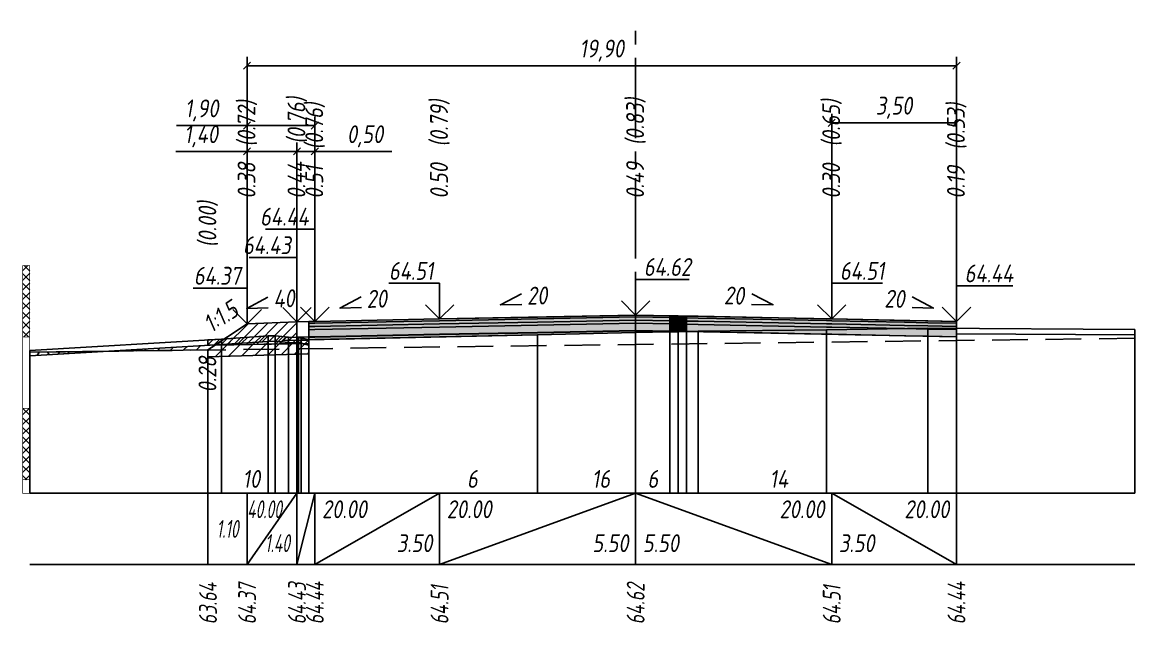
# Model space of a CAD drawing. Extents: x -717 to 1451, y -133302 to 233.
# Drawn here: x 78.9 to 235, y -128611.2 to -128527 of the extents above; entities that cross this region are included whole.
import ezdxf
from ezdxf.enums import TextEntityAlignment as Align

# ---------------------------------------------------------------- set-up
doc = ezdxf.new("R2010")
doc.units = 0
doc.linetypes.add('осевая2', pattern=[1.125, 0.75, -0.125, 0.125, -0.125])
doc.linetypes.add('штриховая', pattern=[0.75, 0.5, -0.25])
for name, color, linetype in [('Интерполированный поперечник', 2, 'Continuous'), ('Код_514', 1, 'Continuous'), ('Контур_0', 7, 'Continuous'), ('Контур_2521', 7, 'Continuous'), ('Контур_2564', 7, 'Continuous'), ('Контур_2660', 7, 'Continuous'), ('Контур_2665', 7, 'Continuous'), ('Контур_400', 7, 'Continuous'), ('Контур_508', 7, 'Continuous'), ('Контур_512', 7, 'Continuous'), ('Контур_513', 7, 'Continuous'), ('Контур_818', 7, 'Continuous'), ('Красный поперечник', 1, 'Continuous'), ('Линейка абсолютных высот', 7, 'Continuous'), ('Объём_2501', 7, 'Continuous'), ('Объём_2564', 7, 'Continuous'), ('Объём_2650', 7, 'Continuous'), ('Объём_2660', 7, 'Continuous'), ('Объём_2661', 7, 'Continuous'), ('Объём_2665', 7, 'Continuous'), ('Объём_2666', 7, 'Continuous'), ('Объём_2667', 7, 'Continuous'), ('Объём_2668', 7, 'Continuous'), ('Объём_2669', 7, 'Continuous'), ('Объём_2675', 7, 'Continuous'), ('Объём_2753', 7, 'Continuous'), ('Ось', 1, 'осевая2'), ('Откосы', 7, 'Continuous'), ('Отметки покрытия', 7, 'Continuous'), ('Рабочие отметки', 7, 'Continuous'), ('Рабочие отметки доп.', 7, 'Continuous'), ('Слои выравнивания', 7, 'Continuous'), ('Таблица', 7, 'Continuous'), ('Уклоны проезжей части', 7, 'Continuous'), ('Черный поперечник', 3, 'Continuous')]:
    doc.layers.add(name, color=color, linetype=linetype)
for name, color, linetype, true_color in [('Контур_2540', 2, 'Continuous', 0xffff00), ('Контур_2560', 2, 'Continuous', 0xffff00), ('Контур_2561', 7, 'Continuous', 0xff8040), ('Контур_2562', 3, 'Continuous', 0x00ff00), ('Контур_2563', 7, 'Continuous', 0xff8000), ('Контур_2570', 7, 'Continuous', 0x80ff00), ('Контур_2725', 7, 'Continuous', 0x323232), ('Контур_2736', 4, 'Continuous', 0x00ffff), ('Контур_2737', 4, 'Continuous', 0x00ffff), ('Контур_2738', 4, 'Continuous', 0x00ffff), ('Контур_2739', 4, 'Continuous', 0x00ffff), ('Контур_2741', 4, 'Continuous', 0x00ffff), ('Контур_2742', 4, 'Continuous', 0x00ffff), ('Контур_2743', 4, 'Continuous', 0x00ffff), ('Контур_2744', 7, 'Continuous', 0xa4ffff), ('Контур_2745', 7, 'Continuous', 0xa4ffff), ('Контур_2747', 4, 'Continuous', 0x00ffff), ('Контур_2748', 4, 'Continuous', 0x00ffff), ('Контур_2749', 4, 'Continuous', 0x00ffff), ('Контур_2750', 4, 'Continuous', 0x00ffff), ('Контур_2751', 4, 'Continuous', 0x00ffff), ('Контур_2752', 4, 'Continuous', 0x00ffff), ('Контур_2760', 7, 'Continuous', 0x323232), ('Контур_2761', 7, 'Continuous', 0x323232), ('Контур_2762', 7, 'Continuous', 0x323232), ('Контур_2763', 7, 'Continuous', 0x323232), ('Контур_2764', 7, 'Continuous', 0x323232), ('Контур_2765', 7, 'Continuous', 0x323232), ('Контур_402', 7, 'Continuous', 0xff6464), ('Контур_703', 4, 'Continuous', 0x00ffff), ('Контур_705', 4, 'Continuous', 0x00ffff), ('Контур_707', 4, 'Continuous', 0x00ffff), ('Контур_720', 131, 'Continuous', 0xaaffff), ('Объём_2500', 7, 'Continuous', 0xc0c0c0), ('Объём_2520', 7, 'Continuous', 0x80ffff), ('Объём_2540', 2, 'Continuous', 0xffff00), ('Объём_2560', 2, 'Continuous', 0xffff00), ('Объём_2561', 7, 'Continuous', 0xff8040), ('Объём_2562', 3, 'Continuous', 0x00ff00), ('Объём_2563', 7, 'Continuous', 0xff8000), ('Объём_2570', 7, 'Continuous', 0x80ff00), ('Объём_2600', 7, 'Continuous', 0x808000), ('Объём_2746', 2, 'Continuous', 0xffff00)]:
    doc.layers.add(name, color=color, linetype=linetype, true_color=true_color)
doc.styles.get("Standard").update_dxf_attribs({"font": 'txt', "height": 2.5})
doc.styles.add('М', font='romand.shx', dxfattribs={"width": 0.8, "oblique": 10, "height": 2.5})
doc.dimstyles.new('ISO-25', dxfattribs={"dimtxt": 2.5, "dimasz": 2.5, "dimexe": 1.25, "dimexo": 0.625, "dimtad": 1, "dimtxsty": 'Standard', "dimcen": 2.5, "dimadec": 0, "dimazin": 0, "dimtfac": 1, "dimtmove": 0, "dimatfit": 3, "dimfxl": 1, "dimarcsym": 0})
pattern_1 = [(45.00000125, (0, 0), (-0.6735192404, 0.673519211), []), (135.0000003, (0, 0), (-0.673519222, -0.67351923), [])]

# ---------------------------------------------------------------- blocks, each defined once
blk = doc.blocks.new('_Oblique')
at = {"color": 0, "linetype": 'ByBlock', "lineweight": -2}
blk.add_line((-0.5, -0.5), (0.5, 0.5), dxfattribs=at)
blk = doc.blocks.new('*D2716')
at = {"color": 0, "lineweight": -2, "transparency": 16777216}
for p, q in [((110.48, -128568.7), (110.48, -128543.84)), ((117.48, -128568.42), (117.48, -128543.84)), ((110.48, -128545.09), (100.49, -128545.09)), ((117.48, -128545.09), (110.48, -128545.09))]:
    blk.add_line(p, q, dxfattribs=at)
at = {"layer": 'Defpoints', "color": 0, "transparency": 16777216}
for p in [(117.48, -128545.09), (110.48, -128569.32), (117.48, -128569.04)]:
    blk.add_point(p, dxfattribs=at)
at = {"color": 0, "lineweight": -2, "transparency": 16777216, "rotation": 180}
blk.add_blockref('_Oblique', (110.48, -128545.09), dxfattribs=at)
at = {"color": 0, "lineweight": -2, "transparency": 16777216}
blk.add_blockref('_Oblique', (117.48, -128545.09), dxfattribs=at)
at = {"color": 0, "transparency": 16777216, "insert": (104.03, -128542.98), "char_height": 2.5, "width": 8.75, "attachment_point": 5, "style": 'М'}
blk.add_mtext('1,40', dxfattribs=at)
blk = doc.blocks.new('*D2717')
at = {"color": 0, "lineweight": -2, "transparency": 16777216}
for p, q in [((117.48, -128568.42), (117.48, -128543.84)), ((119.98, -128568.37), (119.98, -128543.84)), ((117.48, -128545.09), (119.98, -128545.09)), ((119.98, -128545.09), (130.8, -128545.09))]:
    blk.add_line(p, q, dxfattribs=at)
at = {"layer": 'Defpoints', "color": 0, "transparency": 16777216}
for p in [(119.98, -128545.09), (117.48, -128569.04), (119.98, -128568.99)]:
    blk.add_point(p, dxfattribs=at)
at = {"color": 0, "lineweight": -2, "transparency": 16777216, "rotation": 180}
blk.add_blockref('_Oblique', (117.48, -128545.09), dxfattribs=at)
at = {"color": 0, "lineweight": -2, "transparency": 16777216}
blk.add_blockref('_Oblique', (119.98, -128545.09), dxfattribs=at)
at = {"color": 0, "transparency": 16777216, "insert": (127.04, -128542.98), "char_height": 2.5, "width": 9.1667, "attachment_point": 5, "style": 'М'}
blk.add_mtext('0,50', dxfattribs=at)
blk = doc.blocks.new('*D2718')
at = {"color": 0, "lineweight": -2, "transparency": 16777216}
for p, q in [((192.48, -128568.02), (192.48, -128539.84)), ((209.98, -128568.37), (209.98, -128539.84)), ((209.98, -128541.09), (192.48, -128541.09))]:
    blk.add_line(p, q, dxfattribs=at)
at = {"layer": 'Defpoints', "color": 0, "transparency": 16777216}
for p in [(192.48, -128541.09), (192.48, -128568.64), (209.98, -128568.99)]:
    blk.add_point(p, dxfattribs=at)
at = {"color": 0, "lineweight": -2, "transparency": 16777216, "rotation": 180}
blk.add_blockref('_Oblique', (192.48, -128541.09), dxfattribs=at)
at = {"color": 0, "lineweight": -2, "transparency": 16777216}
blk.add_blockref('_Oblique', (209.98, -128541.09), dxfattribs=at)
at = {"color": 0, "transparency": 16777216, "insert": (201.23, -128538.98), "char_height": 2.5, "width": 9.5833, "attachment_point": 5, "style": 'М'}
blk.add_mtext('3,50', dxfattribs=at)
blk = doc.blocks.new('*D2719')
at = {"color": 0, "lineweight": -2, "transparency": 16777216}
for p, q in [((110.48, -128541.47), (100.58, -128541.47)), ((110.48, -128568.7), (110.48, -128540.22)), ((119.98, -128541.47), (110.48, -128541.47)), ((119.98, -128568.37), (119.98, -128540.22))]:
    blk.add_line(p, q, dxfattribs=at)
at = {"layer": 'Defpoints', "color": 0, "transparency": 16777216}
for p in [(119.98, -128541.47), (110.48, -128569.32), (119.98, -128568.99)]:
    blk.add_point(p, dxfattribs=at)
at = {"color": 0, "lineweight": -2, "transparency": 16777216, "rotation": 180}
blk.add_blockref('_Oblique', (110.48, -128541.47), dxfattribs=at)
at = {"color": 0, "lineweight": -2, "transparency": 16777216}
blk.add_blockref('_Oblique', (119.98, -128541.47), dxfattribs=at)
at = {"color": 0, "transparency": 16777216, "insert": (104.12, -128539.36), "char_height": 2.5, "width": 8.75, "attachment_point": 5, "style": 'М'}
blk.add_mtext('1,90', dxfattribs=at)
blk = doc.blocks.new('*D2720')
at = {"color": 0, "lineweight": -2, "transparency": 16777216}
for p, q in [((110.48, -128568.7), (110.48, -128531.84)), ((209.98, -128568.37), (209.98, -128531.84)), ((110.48, -128533.09), (209.98, -128533.09))]:
    blk.add_line(p, q, dxfattribs=at)
at = {"layer": 'Defpoints', "color": 0, "transparency": 16777216}
for p in [(209.98, -128533.09), (110.48, -128569.32), (209.98, -128568.99)]:
    blk.add_point(p, dxfattribs=at)
at = {"color": 0, "lineweight": -2, "transparency": 16777216, "rotation": 180}
blk.add_blockref('_Oblique', (110.48, -128533.09), dxfattribs=at)
at = {"color": 0, "lineweight": -2, "transparency": 16777216}
blk.add_blockref('_Oblique', (209.98, -128533.09), dxfattribs=at)
at = {"color": 0, "transparency": 16777216, "insert": (160.23, -128530.98), "char_height": 2.5, "width": 11.25, "attachment_point": 5, "style": 'М'}
blk.add_mtext('19,90', dxfattribs=at)

msp = doc.modelspace()

# ---------------------------------------------------------------- hatches: boundary and pattern name
at = {"layer": 'Линейка абсолютных высот'}
h = msp.add_hatch(dxfattribs=at)
h.set_pattern_fill('ANSI37', scale=0.3, style=0)
h.set_pattern_definition(pattern_1)
h.paths.add_polyline_path([(80, -128571.107), (80, -128561.107), (79, -128561.107), (79, -128571.107)])
h = msp.add_hatch(dxfattribs=at)
h.set_pattern_fill('ANSI37', scale=0.3, style=0)
h.set_pattern_definition(pattern_1)
h.paths.add_polyline_path([(80, -128591.107), (80, -128581.107), (79, -128581.107), (79, -128591.107)])
at = {"layer": 'Объём_2563'}
h = msp.add_hatch(dxfattribs=at)
h.set_pattern_fill('ANSI31', color=256, scale=0.3)
h.paths.add_polyline_path([(110.485, -128569.26), (117.485, -128568.98), (117.485, -128571.13), (115.985, -128571.16), (115.067, -128572.078), (105.985, -128572.26)])
at = {"layer": 'Объём_2570'}
h = msp.add_hatch(dxfattribs=at)
h.set_pattern_fill('ANSI31', color=256, scale=0.2)
h.paths.add_polyline_path([(119.164, -128572.244), (117.718, -128571.916), (116.29, -128571.881), (114.422, -128571.712), (113.444, -128571.717), (106.888, -128572.153), (105, -128572.265), (105, -128571.515), (106.888, -128571.403), (113.444, -128570.967), (114.422, -128570.962), (116.29, -128571.131), (117.718, -128571.166), (119.164, -128571.494)])
at = {"layer": 'Объём_2600'}
h = msp.add_hatch(dxfattribs=at)
h.set_pattern_fill('ANSI31', color=6, scale=0.4)
h.paths.add_polyline_path([(119.164, -128573.455), (105, -128573.88), (105, -128572.917), (91.094, -128573.091), (106.888, -128572.153), (113.444, -128571.717), (114.422, -128571.712), (116.29, -128571.881), (117.718, -128571.916), (119.164, -128572.244)])
h = msp.add_hatch(dxfattribs=at)
h.set_pattern_fill('HONEY', color=5, scale=0.3)
h.paths.add_polyline_path([(80, -128573.75), (80, -128573.23), (91.094, -128573.091)])
at = {"layer": 'Слои выравнивания'}
for color, points in [(2, [(119.164, -128568.947), (119.985, -128568.93), (137.485, -128568.58), (151.2, -128568.306), (164.985, -128568.03), (164.985, -128568.28), (151.2, -128568.556), (137.485, -128568.83), (119.985, -128569.18), (119.164, -128569.197)]), (2, [(164.985, -128568.03), (169.792, -128568.126), (169.792, -128568.376), (164.985, -128568.28)]), (3, [(119.164, -128569.197), (119.985, -128569.18), (137.485, -128568.83), (151.2, -128568.556), (164.985, -128568.28), (164.985, -128568.73), (151.2, -128569.006), (137.485, -128569.28), (119.985, -128569.63), (119.164, -128569.647)]), (4, [(119.164, -128569.647), (119.985, -128569.63), (137.485, -128569.28), (151.2, -128569.006), (164.985, -128568.73), (164.985, -128569.18), (151.2, -128569.456), (137.485, -128569.73), (119.985, -128570.08), (119.164, -128570.097)]), (5, [(119.164, -128570.097), (119.985, -128570.08), (137.485, -128569.73), (151.2, -128569.456), (164.985, -128569.18), (164.985, -128570.18), (151.2, -128570.456), (137.485, -128570.73), (119.985, -128571.08), (119.164, -128571.097)]), (3, [(164.985, -128568.28), (169.792, -128568.376), (169.792, -128568.826), (164.985, -128568.73)]), (4, [(164.985, -128568.73), (169.792, -128568.826), (169.792, -128569.276), (164.985, -128569.18)]), (5, [(164.985, -128569.18), (169.792, -128569.276), (169.792, -128570.276), (164.985, -128570.18)]), (2, [(169.792, -128568.126), (170.952, -128568.149), (170.952, -128568.399), (169.792, -128568.376)]), (3, [(169.792, -128568.376), (170.952, -128568.399), (170.952, -128568.849), (169.792, -128568.826)]), (4, [(169.792, -128568.826), (170.952, -128568.849), (170.952, -128569.299), (169.792, -128569.276)]), (5, [(169.792, -128569.276), (170.952, -128569.299), (170.952, -128570.299), (169.792, -128570.276)]), (2, [(170.952, -128568.149), (172.113, -128568.173), (172.113, -128568.423), (170.952, -128568.399)]), (3, [(170.952, -128568.399), (172.113, -128568.423), (172.113, -128568.873), (170.952, -128568.849)]), (4, [(170.952, -128568.849), (172.113, -128568.873), (172.113, -128569.323), (170.952, -128569.299)]), (5, [(170.952, -128569.299), (172.113, -128569.323), (172.113, -128570.323), (170.952, -128570.299)]), (2, [(172.113, -128568.173), (173.764, -128568.206), (191.735, -128568.565), (192.485, -128568.58), (202.67, -128568.784), (205.985, -128568.85), (209.985, -128568.93), (209.985, -128569.18), (205.985, -128569.1), (202.67, -128569.034), (192.485, -128568.83), (191.735, -128568.815), (173.764, -128568.456), (172.113, -128568.423)]), (3, [(172.113, -128568.423), (173.764, -128568.456), (191.735, -128568.815), (192.485, -128568.83), (202.67, -128569.034), (205.985, -128569.1), (209.985, -128569.18), (209.985, -128569.63), (205.985, -128569.55), (202.67, -128569.484), (192.485, -128569.28), (191.735, -128569.265), (173.764, -128568.906), (172.113, -128568.873)]), (4, [(172.113, -128568.873), (173.764, -128568.906), (191.735, -128569.265), (192.485, -128569.28), (202.67, -128569.484), (205.985, -128569.55), (209.985, -128569.63), (209.985, -128570.08), (205.985, -128570), (202.67, -128569.934), (192.485, -128569.73), (191.735, -128569.715), (173.764, -128569.356), (172.113, -128569.323)]), (5, [(172.113, -128569.323), (173.764, -128569.356), (191.735, -128569.715), (192.485, -128569.73), (202.67, -128569.934), (205.985, -128570), (209.985, -128570.08), (209.985, -128571.08), (205.985, -128571), (202.67, -128570.934), (192.485, -128570.73), (191.735, -128570.715), (173.764, -128570.356), (172.113, -128570.323)]), (7, [(119.164, -128571.097), (119.985, -128571.08), (137.485, -128570.73), (151.2, -128570.456), (164.985, -128570.18), (164.985, -128570.23), (151.2, -128570.506), (137.485, -128570.78), (119.985, -128571.13), (119.164, -128571.147)]), (6, [(119.164, -128571.147), (119.985, -128571.13), (137.485, -128570.78), (151.2, -128570.506), (164.985, -128570.23), (164.985, -128570.487), (151.2, -128570.805), (137.485, -128571.1), (119.985, -128571.476), (119.164, -128571.494)]), (7, [(164.985, -128570.18), (169.792, -128570.276), (169.792, -128570.326), (164.985, -128570.23)]), (6, [(164.985, -128570.23), (169.792, -128570.326), (169.792, -128570.376), (164.985, -128570.487)]), (7, [(169.792, -128570.276), (170.952, -128570.299), (170.952, -128570.349), (169.792, -128570.326)]), (6, [(169.792, -128570.326), (170.952, -128570.349), (170.952, -128570.399), (169.792, -128570.376)]), (7, [(170.952, -128570.299), (172.113, -128570.323), (172.113, -128570.373), (170.952, -128570.349)])]:
    msp.add_hatch(color=color, dxfattribs=at).paths.add_polyline_path(points)

# ---------------------------------------------------------------- linework, layer by layer
at = {"layer": 'Интерполированный поперечник', "linetype": 'штриховая', "ltscale": 10, "flags": 128}
msp.add_lwpolyline([(80, -128573.23), (234.985, -128571.286)], dxfattribs=at)
at = {"layer": 'Код_514'}
for p, q in [((105, -128603), (105, -128593)), ((110.485, -128603), (110.485, -128593)), ((110.485, -128603), (117.485, -128593)), ((117.485, -128603), (117.485, -128593)), ((117.485, -128603), (119.985, -128593)), ((119.985, -128603), (119.985, -128593)), ((119.985, -128603), (137.485, -128593)), ((137.485, -128603), (137.485, -128593)), ((137.485, -128603), (164.985, -128593)), ((164.985, -128603), (164.985, -128593)), ((164.985, -128593), (192.485, -128603)), ((192.485, -128603), (192.485, -128593)), ((192.485, -128593), (209.985, -128603)), ((209.985, -128603), (209.985, -128593))]:
    msp.add_line(p, q, dxfattribs=at)
at = {"layer": 'Контур_0', "flags": 128}
for points in [[(110.485, -128569.26), (105, -128572.917), (105, -128572.917), (105, -128572.917), (105, -128572.917), (105, -128572.917), (105, -128572.917), (105, -128572.917), (105, -128572.917), (105, -128572.917), (105, -128572.917), (105, -128572.917), (105, -128572.917), (105, -128572.917), (105, -128572.917), (105, -128572.917)], [(110.485, -128569.26), (105, -128572.917), (105, -128572.917), (105, -128572.917), (105, -128572.917), (105, -128572.917), (105, -128572.917), (105, -128572.917), (105, -128572.917), (105, -128572.917), (105, -128572.917), (105, -128572.917), (105, -128572.917), (105, -128572.917), (105, -128572.917), (105, -128572.917), (105, -128572.917), (105, -128572.917), (105, -128572.917), (105, -128572.917), (105, -128572.917), (105, -128572.917), (105, -128572.917), (105, -128572.917), (105, -128572.917), (105, -128572.917), (105, -128572.917), (105, -128572.917), (105, -128572.917), (105, -128572.917)], [(117.485, -128571.13), (117.485, -128568.98), (119.164, -128568.947), (119.164, -128571.097), (117.485, -128571.13), (117.485, -128571.13)], [(209.985, -128568.93), (209.985, -128572.98)], [(105.985, -128572.26), (115.067, -128572.078), (115.985, -128571.16), (117.485, -128571.13)], [(115.985, -128571.16), (119.164, -128571.097), (119.164, -128571.997), (115.067, -128572.078), (115.985, -128571.16), (115.985, -128571.16)]]:
    msp.add_lwpolyline(points, dxfattribs=at)
at = {"layer": 'Контур_2521', "color": 250, "flags": 128}
msp.add_lwpolyline([(115.526, -128571.619), (119.164, -128571.547)], dxfattribs=at)
at = {"layer": 'Контур_2540', "flags": 128}
msp.add_lwpolyline([(105.985, -128572.26), (119.164, -128571.997), (119.164, -128573.455), (105, -128573.88), (105, -128572.917), (105.985, -128572.26), (105.985, -128572.26)], dxfattribs=at)
at = {"layer": 'Контур_2560', "flags": 128}
msp.add_lwpolyline([(110.485, -128569.26), (110.485, -128569.26), (110.485, -128569.26), (117.485, -128568.98)], dxfattribs=at)
at = {"layer": 'Контур_2561', "flags": 128}
msp.add_lwpolyline([(117.485, -128568.98), (117.485, -128568.98), (110.485, -128569.26), (110.485, -128569.26), (117.485, -128568.98)], dxfattribs=at)
at = {"layer": 'Контур_2562', "flags": 128}
msp.add_lwpolyline([(110.485, -128569.26), (110.485, -128569.26), (110.485, -128569.26), (110.485, -128569.26), (110.485, -128569.26)], dxfattribs=at)
at = {"layer": 'Контур_2563', "flags": 128}
msp.add_lwpolyline([(110.485, -128569.26), (117.485, -128568.98), (117.485, -128571.13), (115.985, -128571.16), (115.067, -128572.078), (105.985, -128572.26), (110.485, -128569.26), (110.485, -128569.26)], dxfattribs=at)
at = {"layer": 'Контур_2564', "flags": 128}
msp.add_lwpolyline([(110.485, -128569.26), (117.485, -128568.98)], dxfattribs=at)
at = {"layer": 'Контур_2570', "flags": 128}
for points in [[(209.985, -128570.652), (234.985, -128570.792)], [(80, -128573.75), (106.888, -128572.153), (113.444, -128571.717), (114.422, -128571.712), (116.29, -128571.881), (117.718, -128571.916), (118.066, -128571.992), (119.164, -128572.244)]]:
    msp.add_lwpolyline(points, dxfattribs=at)
at = {"layer": 'Контур_2660', "flags": 128}
msp.add_lwpolyline([(105, -128573.88), (119.164, -128573.455)], dxfattribs=at)
at = {"layer": 'Контур_2665', "flags": 128}
msp.add_lwpolyline([(110.485, -128569.26), (110.485, -128569.26)], dxfattribs=at)
at = {"layer": 'Контур_2725', "flags": 128}
msp.add_lwpolyline([(119.164, -128571.494), (119.985, -128571.476), (137.485, -128571.1), (151.2, -128570.805), (164.985, -128570.487), (169.792, -128570.376), (170.952, -128570.399), (170.952, -128570.349), (172.113, -128570.373), (172.113, -128570.323), (173.764, -128570.356), (191.735, -128570.715), (192.485, -128570.73), (202.67, -128570.934), (205.985, -128571), (209.985, -128571.08)], dxfattribs=at)
at = {"layer": 'Контур_2736', "flags": 128}
msp.add_lwpolyline([(110.485, -128569.26), (105, -128572.917)], dxfattribs=at)
at = {"layer": 'Контур_2737', "flags": 128}
msp.add_lwpolyline([(105, -128572.917), (105, -128572.917)], dxfattribs=at)
at = {"layer": 'Контур_2738', "flags": 128}
msp.add_lwpolyline([(105, -128572.917), (105, -128572.917)], dxfattribs=at)
at = {"layer": 'Контур_2739', "flags": 128}
msp.add_lwpolyline([(105, -128572.917), (105, -128572.917)], dxfattribs=at)
at = {"layer": 'Контур_2741', "flags": 128}
msp.add_lwpolyline([(105, -128572.917), (105, -128572.917)], dxfattribs=at)
at = {"layer": 'Контур_2742', "flags": 128}
msp.add_lwpolyline([(105, -128572.917), (105, -128572.917)], dxfattribs=at)
at = {"layer": 'Контур_2743', "flags": 128}
msp.add_lwpolyline([(105, -128572.917), (105, -128572.917)], dxfattribs=at)
at = {"layer": 'Контур_2744', "flags": 128}
msp.add_lwpolyline([(105, -128572.917), (105, -128572.917)], dxfattribs=at)
msp.add_lwpolyline([(105, -128572.917), (105, -128572.917)], dxfattribs=at)
msp.add_lwpolyline([(105, -128572.917), (105, -128572.917)], dxfattribs=at)
msp.add_lwpolyline([(105, -128572.917), (105, -128572.917)], dxfattribs=at)
msp.add_lwpolyline([(105, -128572.917), (105, -128572.917)], dxfattribs=at)
msp.add_lwpolyline([(105, -128572.917), (105, -128572.917)], dxfattribs=at)
at = {"layer": 'Контур_2745', "flags": 128}
msp.add_lwpolyline([(105, -128572.917), (105, -128572.917)], dxfattribs=at)
msp.add_lwpolyline([(105, -128572.917), (105, -128572.917)], dxfattribs=at)
msp.add_lwpolyline([(105, -128572.917), (105, -128572.917)], dxfattribs=at)
msp.add_lwpolyline([(105, -128572.917), (105, -128572.917)], dxfattribs=at)
msp.add_lwpolyline([(105, -128572.917), (105, -128572.917)], dxfattribs=at)
msp.add_lwpolyline([(105, -128572.917), (105, -128572.917)], dxfattribs=at)
at = {"layer": 'Контур_2747', "flags": 128}
msp.add_lwpolyline([(105, -128572.917), (105, -128572.917)], dxfattribs=at)
at = {"layer": 'Контур_2748', "flags": 128}
msp.add_lwpolyline([(105, -128572.917), (105, -128572.917)], dxfattribs=at)
at = {"layer": 'Контур_2749', "flags": 128}
msp.add_lwpolyline([(105, -128572.917), (105, -128572.917)], dxfattribs=at)
at = {"layer": 'Контур_2750', "flags": 128}
msp.add_lwpolyline([(105, -128572.917), (105, -128572.917)], dxfattribs=at)
at = {"layer": 'Контур_2751', "flags": 128}
msp.add_lwpolyline([(105, -128572.917), (105, -128572.917)], dxfattribs=at)
at = {"layer": 'Контур_2752', "flags": 128}
msp.add_lwpolyline([(105, -128572.917), (105, -128572.917)], dxfattribs=at)
at = {"layer": 'Контур_2760', "flags": 128}
msp.add_lwpolyline([(119.164, -128568.947), (119.985, -128568.93), (137.485, -128568.58), (151.2, -128568.306), (164.985, -128568.03), (169.792, -128568.126), (170.952, -128568.149), (172.113, -128568.173), (173.764, -128568.206), (191.735, -128568.565), (192.485, -128568.58), (202.67, -128568.784), (205.985, -128568.85), (209.985, -128568.93)], dxfattribs=at)
at = {"layer": 'Контур_2761', "flags": 128}
msp.add_lwpolyline([(119.164, -128569.197), (119.985, -128569.18), (137.485, -128568.83), (151.2, -128568.556), (164.985, -128568.28), (169.792, -128568.376), (170.952, -128568.399), (172.113, -128568.423), (173.764, -128568.456), (191.735, -128568.815), (192.485, -128568.83), (202.67, -128569.034), (205.985, -128569.1), (209.985, -128569.18)], dxfattribs=at)
at = {"layer": 'Контур_2762', "flags": 128}
msp.add_lwpolyline([(119.164, -128569.647), (119.985, -128569.63), (137.485, -128569.28), (151.2, -128569.006), (164.985, -128568.73), (169.792, -128568.826), (170.952, -128568.849), (172.113, -128568.873), (173.764, -128568.906), (191.735, -128569.265), (192.485, -128569.28), (202.67, -128569.484), (205.985, -128569.55), (209.985, -128569.63)], dxfattribs=at)
at = {"layer": 'Контур_2763', "flags": 128}
msp.add_lwpolyline([(119.164, -128570.097), (119.985, -128570.08), (137.485, -128569.73), (151.2, -128569.456), (164.985, -128569.18), (169.792, -128569.276), (170.952, -128569.299), (172.113, -128569.323), (173.764, -128569.356), (191.735, -128569.715), (192.485, -128569.73), (202.67, -128569.934), (205.985, -128570), (209.985, -128570.08)], dxfattribs=at)
at = {"layer": 'Контур_2764', "flags": 128}
msp.add_lwpolyline([(119.164, -128571.097), (119.985, -128571.08), (137.485, -128570.73), (151.2, -128570.456), (164.985, -128570.18), (169.792, -128570.276), (170.952, -128570.299), (172.113, -128570.323)], dxfattribs=at)
at = {"layer": 'Контур_2765', "flags": 128}
msp.add_lwpolyline([(119.164, -128571.147), (119.985, -128571.13), (137.485, -128570.78), (151.2, -128570.506), (164.985, -128570.23), (169.792, -128570.326), (170.952, -128570.349)], dxfattribs=at)
at = {"layer": 'Контур_400', "flags": 128}
for points in [[(117.485, -128568.98), (119.985, -128568.93), (119.985, -128568.93), (119.985, -128568.93), (119.985, -128568.93), (119.985, -128568.93), (119.985, -128568.93), (137.485, -128568.58), (164.985, -128568.03)], [(164.985, -128568.03), (192.485, -128568.58), (209.985, -128568.93)]]:
    msp.add_lwpolyline(points, dxfattribs=at)
at = {"layer": 'Контур_402', "flags": 128}
msp.add_lwpolyline([(105, -128573.88), (119.164, -128573.455), (119.164, -128571.494), (151.2, -128570.805), (164.985, -128570.487), (169.792, -128570.376), (170.952, -128570.399), (170.952, -128570.349), (172.113, -128570.373), (172.113, -128570.323), (209.985, -128571.08)], dxfattribs=at)
at = {"layer": 'Контур_508', "flags": 128}
msp.add_lwpolyline([(105, -128573.88), (119.164, -128573.455), (119.164, -128571.494), (151.2, -128570.805), (164.985, -128570.487), (169.792, -128570.376), (170.952, -128570.399), (170.952, -128570.349), (172.113, -128570.373), (172.113, -128570.323), (209.985, -128571.08)], dxfattribs=at)
at = {"layer": 'Контур_512', "flags": 128}
msp.add_lwpolyline([(105, -128573.88), (119.164, -128573.455)], dxfattribs=at)
at = {"layer": 'Контур_513', "flags": 128}
msp.add_lwpolyline([(105, -128573.88), (119.164, -128573.455), (119.164, -128571.494), (151.2, -128570.805), (164.985, -128570.487), (169.792, -128570.376), (170.952, -128570.399), (170.952, -128570.349), (172.113, -128570.373), (172.113, -128570.323), (209.985, -128571.08)], dxfattribs=at)
at = {"layer": 'Контур_703', "flags": 128}
for points in [[(110.485, -128569.26), (105, -128572.917)], [(105, -128572.917), (105, -128572.917)]]:
    msp.add_lwpolyline(points, dxfattribs=at)
at = {"layer": 'Контур_705', "flags": 128}
msp.add_lwpolyline([(105, -128572.917), (105, -128572.917)], dxfattribs=at)
at = {"layer": 'Контур_707', "flags": 128}
msp.add_lwpolyline([(105, -128572.917), (105, -128572.917)], dxfattribs=at)
at = {"layer": 'Контур_720', "flags": 128}
msp.add_lwpolyline([(105, -128572.917), (105, -128572.917)], dxfattribs=at)
at = {"layer": 'Контур_818', "flags": 128}
msp.add_lwpolyline([(105, -128572.265), (106.888, -128572.153), (113.444, -128571.717), (114.422, -128571.712), (116.29, -128571.881), (117.718, -128571.916), (118.066, -128571.992), (119.164, -128572.244)], dxfattribs=at)
at = {"layer": 'Красный поперечник'}
for p, q in [((137.485, -128568.58), (164.985, -128568.03)), ((164.985, -128568.03), (192.485, -128568.58)), ((105, -128572.917), (110.485, -128569.26)), ((110.485, -128569.26), (117.485, -128568.98)), ((117.485, -128568.98), (119.985, -128568.93)), ((119.985, -128568.93), (137.485, -128568.58)), ((192.485, -128568.58), (209.985, -128568.93)), ((105, -128573.88), (105, -128593)), ((119.164, -128573.455), (119.164, -128593))]:
    msp.add_line(p, q, dxfattribs=at)
at = {"layer": 'Линейка абсолютных высот', "color": 7, "const_width": 0.1, "flags": 128}
for points in [[(80, -128571.107), (80, -128561.107), (79, -128561.107), (79, -128571.107), (80, -128571.107)], [(80, -128581.107), (80, -128571.107), (79, -128571.107), (79, -128581.107), (80, -128581.107)], [(80, -128591.107), (80, -128581.107), (79, -128581.107), (79, -128591.107), (80, -128591.107)], [(80, -128593), (80, -128591.107), (79, -128591.107), (79, -128593), (80, -128593)]]:
    msp.add_lwpolyline(points, dxfattribs=at)
at = {"layer": 'Объём_2500', "flags": 128}
msp.add_lwpolyline([(117.485, -128571.13), (117.485, -128568.98), (119.164, -128568.947), (119.164, -128571.097), (117.485, -128571.13), (117.485, -128571.13)], dxfattribs=at)
at = {"layer": 'Объём_2501', "flags": 128}
for points in [[(117.485, -128568.98), (119.985, -128568.93), (119.985, -128568.93), (119.985, -128568.93), (119.985, -128568.93), (119.985, -128568.93), (119.985, -128568.93), (137.485, -128568.58), (164.985, -128568.03)], [(164.985, -128568.03), (192.485, -128568.58), (209.985, -128568.93)]]:
    msp.add_lwpolyline(points, dxfattribs=at)
at = {"layer": 'Объём_2520', "color": 250, "flags": 128}
msp.add_lwpolyline([(115.985, -128571.16), (119.164, -128571.097), (119.164, -128571.997), (115.067, -128572.078), (115.985, -128571.16), (115.985, -128571.16)], dxfattribs=at)
at = {"layer": 'Объём_2540', "flags": 128}
msp.add_lwpolyline([(105.985, -128572.26), (119.164, -128571.997), (119.164, -128573.455), (105, -128573.88), (105, -128572.917), (105.985, -128572.26), (105.985, -128572.26)], dxfattribs=at)
at = {"layer": 'Объём_2560', "flags": 128}
msp.add_lwpolyline([(110.485, -128569.26), (110.485, -128569.26), (110.485, -128569.26), (117.485, -128568.98)], dxfattribs=at)
at = {"layer": 'Объём_2561', "flags": 128}
msp.add_lwpolyline([(117.485, -128568.98), (117.485, -128568.98), (110.485, -128569.26), (110.485, -128569.26), (117.485, -128568.98)], dxfattribs=at)
at = {"layer": 'Объём_2562', "flags": 128}
msp.add_lwpolyline([(110.485, -128569.26), (110.485, -128569.26), (110.485, -128569.26), (110.485, -128569.26), (110.485, -128569.26)], dxfattribs=at)
at = {"layer": 'Объём_2563', "color": 250, "flags": 128}
msp.add_lwpolyline([(110.485, -128569.26), (117.485, -128568.98), (117.485, -128571.13), (115.985, -128571.16), (115.067, -128572.078), (105.985, -128572.26), (110.485, -128569.26), (110.485, -128569.26)], dxfattribs=at)
at = {"layer": 'Объём_2564', "flags": 128}
msp.add_lwpolyline([(110.485, -128569.26), (117.485, -128568.98)], dxfattribs=at)
at = {"layer": 'Объём_2570', "flags": 128}
msp.add_lwpolyline([(119.164, -128572.244), (119.164, -128572.244), (119.164, -128572.244), (117.718, -128571.916), (116.29, -128571.881), (114.422, -128571.712), (113.444, -128571.717), (106.888, -128572.153), (105, -128572.265), (105, -128571.515), (106.888, -128571.403), (113.444, -128570.967), (114.422, -128570.962), (116.29, -128571.131), (117.718, -128571.166), (119.164, -128571.494), (119.164, -128571.494), (119.164, -128571.494), (119.164, -128572.244), (119.164, -128572.244)], dxfattribs=at)
at = {"layer": 'Объём_2600', "color": 5, "flags": 128}
msp.add_lwpolyline([(80, -128573.75), (80, -128573.23), (91.094, -128573.091), (80, -128573.75), (80, -128573.75)], dxfattribs=at)
at = {"layer": 'Объём_2650', "color": 6, "flags": 128}
msp.add_lwpolyline([(119.164, -128573.455), (105, -128573.88), (105, -128572.917), (91.094, -128573.091), (106.888, -128572.153), (113.444, -128571.717), (114.422, -128571.712), (116.29, -128571.881), (117.718, -128571.916), (119.164, -128572.244), (119.164, -128573.455), (119.164, -128573.455)], dxfattribs=at)
at = {"layer": 'Объём_2660', "flags": 128}
msp.add_lwpolyline([(105, -128573.88), (119.164, -128573.455)], dxfattribs=at)
at = {"layer": 'Объём_2661', "flags": 128}
msp.add_lwpolyline([(110.485, -128569.26), (105, -128572.917)], dxfattribs=at)
at = {"layer": 'Объём_2665', "flags": 128}
msp.add_lwpolyline([(110.485, -128569.26), (110.485, -128569.26)], dxfattribs=at)
at = {"layer": 'Объём_2666', "flags": 128}
msp.add_lwpolyline([(110.485, -128569.26), (105, -128572.917)], dxfattribs=at)
at = {"layer": 'Объём_2667', "flags": 128}
msp.add_lwpolyline([(105, -128572.917), (105, -128572.917)], dxfattribs=at)
msp.add_lwpolyline([(105, -128572.917), (105, -128572.917)], dxfattribs=at)
at = {"layer": 'Объём_2668', "flags": 128}
msp.add_lwpolyline([(105, -128572.917), (105, -128572.917)], dxfattribs=at)
msp.add_lwpolyline([(105, -128572.917), (105, -128572.917)], dxfattribs=at)
at = {"layer": 'Объём_2669', "flags": 128}
msp.add_lwpolyline([(105, -128572.917), (105, -128572.917)], dxfattribs=at)
msp.add_lwpolyline([(105, -128572.917), (105, -128572.917)], dxfattribs=at)
at = {"layer": 'Объём_2675', "flags": 128}
msp.add_lwpolyline([(105, -128572.917), (105, -128572.917)], dxfattribs=at)
msp.add_lwpolyline([(105, -128572.917), (105, -128572.917)], dxfattribs=at)
msp.add_lwpolyline([(105, -128572.917), (105, -128572.917)], dxfattribs=at)
msp.add_lwpolyline([(105, -128572.917), (105, -128572.917)], dxfattribs=at)
msp.add_lwpolyline([(105, -128572.917), (105, -128572.917)], dxfattribs=at)
msp.add_lwpolyline([(105, -128572.917), (105, -128572.917)], dxfattribs=at)
msp.add_lwpolyline([(105, -128572.917), (105, -128572.917)], dxfattribs=at)
msp.add_lwpolyline([(105, -128572.917), (105, -128572.917)], dxfattribs=at)
msp.add_lwpolyline([(105, -128572.917), (105, -128572.917)], dxfattribs=at)
msp.add_lwpolyline([(105, -128572.917), (105, -128572.917)], dxfattribs=at)
msp.add_lwpolyline([(105, -128572.917), (105, -128572.917)], dxfattribs=at)
msp.add_lwpolyline([(105, -128572.917), (105, -128572.917)], dxfattribs=at)
at = {"layer": 'Объём_2746', "flags": 128}
msp.add_lwpolyline([(119.164, -128573.455), (105, -128573.88), (105, -128572.917), (106.073, -128572.202), (106.888, -128572.153), (113.444, -128571.717), (114.422, -128571.712), (116.29, -128571.881), (117.718, -128571.916), (119.164, -128572.244), (119.164, -128573.455), (119.164, -128573.455)], dxfattribs=at)
at = {"layer": 'Объём_2753', "flags": 128}
msp.add_lwpolyline([(119.164, -128568.947), (119.164, -128568.947)], dxfattribs=at)
at = {"layer": 'Ось', "ltscale": 15}
msp.add_line((164.985, -128576.971), (164.985, -128527.001), dxfattribs=at)
at = {"layer": 'Откосы', "color": 1, "flags": 128}
for points in [[(113.439, -128567.003), (110.442, -128567.122), (113.379, -128565.504)], [(126.509, -128566.988), (123.51, -128567.048), (126.479, -128565.489)], [(149.009, -128566.538), (146.01, -128566.598), (148.979, -128565.039)], [(181.248, -128566.538), (184.248, -128566.598), (181.278, -128565.039)], [(203.748, -128566.988), (206.748, -128567.048), (203.778, -128565.489)]]:
    msp.add_lwpolyline(points, dxfattribs=at)
at = {"layer": 'Отметки покрытия', "color": 1}
for p, q in [((119.985, -128555.98), (113.085, -128555.98)), ((119.985, -128568.93), (119.985, -128555.98)), ((117.485, -128559.98), (110.785, -128559.98)), ((117.485, -128568.98), (117.485, -128559.98)), ((164.985, -128568.03), (164.985, -128563.03)), ((164.985, -128563.03), (172.485, -128563.03)), ((110.485, -128564.26), (102.935, -128564.26)), ((110.485, -128569.26), (110.485, -128564.26)), ((137.485, -128563.58), (130.385, -128563.58)), ((137.485, -128568.58), (137.485, -128563.58)), ((192.485, -128568.58), (192.485, -128563.58)), ((192.485, -128563.58), (199.585, -128563.58)), ((209.985, -128568.93), (209.985, -128563.93)), ((209.985, -128563.93), (217.885, -128563.93)), ((164.985, -128568.03), (162.985, -128566.03)), ((164.985, -128568.03), (166.985, -128566.03)), ((110.485, -128569.26), (108.485, -128567.26)), ((110.485, -128569.26), (112.485, -128567.26)), ((117.485, -128568.98), (115.485, -128566.98)), ((117.485, -128568.98), (119.485, -128566.98)), ((119.985, -128568.93), (117.985, -128566.93)), ((119.985, -128568.93), (121.985, -128566.93)), ((137.485, -128568.58), (135.485, -128566.58)), ((137.485, -128568.58), (139.485, -128566.58)), ((192.485, -128568.58), (190.485, -128566.58)), ((192.485, -128568.58), (194.485, -128566.58)), ((209.985, -128568.93), (207.985, -128566.93)), ((209.985, -128568.93), (211.985, -128566.93))]:
    msp.add_line(p, q, dxfattribs=at)
at = {"layer": 'Слои выравнивания'}
for p, q in [((164.985, -128568.03), (164.985, -128593)), ((117.485, -128568.98), (117.485, -128593)), ((119.164, -128568.947), (119.164, -128593)), ((169.792, -128568.126), (169.792, -128593)), ((170.952, -128568.149), (170.952, -128593)), ((170.952, -128568.149), (170.952, -128593)), ((172.113, -128568.173), (172.113, -128593)), ((172.113, -128568.173), (172.113, -128593)), ((209.985, -128568.93), (209.985, -128593))]:
    msp.add_line(p, q, dxfattribs=at)
at = {"layer": 'Слои выравнивания', "color": 2, "flags": 128}
for points in [[(119.164, -128568.947), (119.985, -128568.93), (137.485, -128568.58), (151.2, -128568.306), (164.985, -128568.03), (164.985, -128568.28), (151.2, -128568.556), (137.485, -128568.83), (119.985, -128569.18), (119.164, -128569.197)], [(164.985, -128568.03), (169.792, -128568.126), (169.792, -128568.376), (164.985, -128568.28)], [(169.792, -128568.126), (170.952, -128568.149), (170.952, -128568.399), (169.792, -128568.376)], [(170.952, -128568.149), (170.952, -128568.399)], [(170.952, -128568.149), (172.113, -128568.173), (172.113, -128568.423), (170.952, -128568.399)], [(172.113, -128568.173), (172.113, -128568.423)], [(172.113, -128568.173), (173.764, -128568.206), (191.735, -128568.565), (192.485, -128568.58), (202.67, -128568.784), (205.985, -128568.85), (209.985, -128568.93), (209.985, -128569.18), (205.985, -128569.1), (202.67, -128569.034), (192.485, -128568.83), (191.735, -128568.815), (173.764, -128568.456), (172.113, -128568.423)]]:
    msp.add_lwpolyline(points, close=True, dxfattribs=at)
at = {"layer": 'Слои выравнивания', "color": 3, "flags": 128}
for points in [[(119.164, -128569.197), (119.985, -128569.18), (137.485, -128568.83), (151.2, -128568.556), (164.985, -128568.28), (164.985, -128568.73), (151.2, -128569.006), (137.485, -128569.28), (119.985, -128569.63), (119.164, -128569.647)], [(164.985, -128568.28), (169.792, -128568.376), (169.792, -128568.826), (164.985, -128568.73)], [(169.792, -128568.376), (170.952, -128568.399), (170.952, -128568.849), (169.792, -128568.826)], [(170.952, -128568.399), (170.952, -128568.849)], [(170.952, -128568.399), (172.113, -128568.423), (172.113, -128568.873), (170.952, -128568.849)], [(172.113, -128568.423), (172.113, -128568.873)], [(172.113, -128568.423), (173.764, -128568.456), (191.735, -128568.815), (192.485, -128568.83), (202.67, -128569.034), (205.985, -128569.1), (209.985, -128569.18), (209.985, -128569.63), (205.985, -128569.55), (202.67, -128569.484), (192.485, -128569.28), (191.735, -128569.265), (173.764, -128568.906), (172.113, -128568.873)]]:
    msp.add_lwpolyline(points, close=True, dxfattribs=at)
at = {"layer": 'Слои выравнивания', "color": 4, "flags": 128}
for points in [[(119.164, -128569.647), (119.985, -128569.63), (137.485, -128569.28), (151.2, -128569.006), (164.985, -128568.73), (164.985, -128569.18), (151.2, -128569.456), (137.485, -128569.73), (119.985, -128570.08), (119.164, -128570.097)], [(164.985, -128568.73), (169.792, -128568.826), (169.792, -128569.276), (164.985, -128569.18)], [(169.792, -128568.826), (170.952, -128568.849), (170.952, -128569.299), (169.792, -128569.276)], [(170.952, -128568.849), (170.952, -128569.299)], [(170.952, -128568.849), (172.113, -128568.873), (172.113, -128569.323), (170.952, -128569.299)], [(172.113, -128568.873), (172.113, -128569.323)], [(172.113, -128568.873), (173.764, -128568.906), (191.735, -128569.265), (192.485, -128569.28), (202.67, -128569.484), (205.985, -128569.55), (209.985, -128569.63), (209.985, -128570.08), (205.985, -128570), (202.67, -128569.934), (192.485, -128569.73), (191.735, -128569.715), (173.764, -128569.356), (172.113, -128569.323)]]:
    msp.add_lwpolyline(points, close=True, dxfattribs=at)
at = {"layer": 'Слои выравнивания', "color": 5, "flags": 128}
for points in [[(119.164, -128570.097), (119.985, -128570.08), (137.485, -128569.73), (151.2, -128569.456), (164.985, -128569.18), (164.985, -128570.18), (151.2, -128570.456), (137.485, -128570.73), (119.985, -128571.08), (119.164, -128571.097)], [(164.985, -128569.18), (169.792, -128569.276), (169.792, -128570.276), (164.985, -128570.18)], [(169.792, -128569.276), (170.952, -128569.299), (170.952, -128570.299), (169.792, -128570.276)], [(170.952, -128569.299), (170.952, -128570.299)], [(170.952, -128569.299), (172.113, -128569.323), (172.113, -128570.323), (170.952, -128570.299)], [(172.113, -128569.323), (172.113, -128570.323)], [(172.113, -128569.323), (173.764, -128569.356), (191.735, -128569.715), (192.485, -128569.73), (202.67, -128569.934), (205.985, -128570), (209.985, -128570.08), (209.985, -128571.08), (205.985, -128571), (202.67, -128570.934), (192.485, -128570.73), (191.735, -128570.715), (173.764, -128570.356), (172.113, -128570.323)]]:
    msp.add_lwpolyline(points, close=True, dxfattribs=at)
at = {"layer": 'Слои выравнивания', "color": 7, "flags": 128}
for points in [[(119.164, -128571.097), (119.985, -128571.08), (137.485, -128570.73), (151.2, -128570.456), (164.985, -128570.18), (164.985, -128570.23), (151.2, -128570.506), (137.485, -128570.78), (119.985, -128571.13), (119.164, -128571.147)], [(164.985, -128570.18), (169.792, -128570.276), (169.792, -128570.326), (164.985, -128570.23)], [(169.792, -128570.276), (170.952, -128570.299), (170.952, -128570.349), (169.792, -128570.326)], [(170.952, -128570.299), (170.952, -128570.349)], [(170.952, -128570.299), (172.113, -128570.323), (172.113, -128570.373), (170.952, -128570.349)]]:
    msp.add_lwpolyline(points, close=True, dxfattribs=at)
at = {"layer": 'Слои выравнивания', "color": 6, "flags": 128}
for points in [[(119.164, -128571.147), (119.985, -128571.13), (137.485, -128570.78), (151.2, -128570.506), (164.985, -128570.23), (164.985, -128570.487), (151.2, -128570.805), (137.485, -128571.1), (119.985, -128571.476), (119.164, -128571.494)], [(164.985, -128570.23), (169.792, -128570.326), (169.792, -128570.376), (164.985, -128570.487)], [(169.792, -128570.326), (170.952, -128570.349), (170.952, -128570.399), (169.792, -128570.376)]]:
    msp.add_lwpolyline(points, close=True, dxfattribs=at)
at = {"layer": 'Таблица'}
for p, q in [((80, -128593), (234.985, -128593)), ((80, -128603), (234.985, -128603))]:
    msp.add_line(p, q, dxfattribs=at)
at = {"layer": 'Черный поперечник', "color": 7}
for p, q in [((113.444, -128570.967), (113.444, -128593)), ((114.422, -128570.962), (114.422, -128593)), ((116.29, -128571.131), (116.29, -128593)), ((117.718, -128571.166), (117.718, -128593)), ((151.2, -128570.805), (151.2, -128593)), ((164.985, -128570.487), (164.985, -128593)), ((173.764, -128570.285), (173.764, -128593)), ((191.735, -128570.113), (191.735, -128593)), ((205.985, -128569.88), (205.985, -128593)), ((234.985, -128570.042), (234.985, -128593)), ((106.888, -128571.403), (106.888, -128593)), ((118.066, -128571.242), (118.066, -128593)), ((119.164, -128571.494), (119.164, -128593)), ((80, -128573), (80, -128593))]:
    msp.add_line(p, q, dxfattribs=at)
at = {"layer": 'Черный поперечник', "flags": 128}
msp.add_lwpolyline([(80, -128573), (106.888, -128571.403), (113.444, -128570.967), (114.422, -128570.962), (116.29, -128571.131), (117.718, -128571.166), (118.066, -128571.242), (119.164, -128571.494), (151.2, -128570.805), (164.985, -128570.487), (173.764, -128570.285), (191.735, -128570.113), (205.985, -128569.88), (234.985, -128570.042)], dxfattribs=at)

# ---------------------------------------------------------------- texts
at = {"layer": 'Код_514', "style": 'М', "oblique": 10}
for s, width, p in [('40.00', 0.6, (110.501, -128594)), ('20.00', 0.8, (120.985, -128594)), ('20.00', 0.8, (138.485, -128594))]:
    msp.add_text(s, height=2.5, dxfattribs=dict(at, width=width)).set_placement(p, align=Align.TOP_LEFT)
at = {"layer": 'Код_514', "style": 'М', "oblique": 10, "width": 0.8}
for p in [(191.485, -128594), (208.985, -128594)]:
    msp.add_text('20.00', height=2.5, dxfattribs=at).set_placement(p, align=Align.TOP_RIGHT)
at = {"layer": 'Код_514', "style": 'М', "oblique": 10, "width": 0.6}
msp.add_text('1.10', height=2.5, dxfattribs=at).set_placement((107.742, -128598), align=Align.MIDDLE_CENTER)
at = {"layer": 'Код_514', "style": 'М', "oblique": 10}
for s, width, p in [('1.40', 0.6, (116.485, -128602)), ('3.50', 0.8, (136.485, -128602)), ('5.50', 0.8, (163.985, -128602))]:
    msp.add_text(s, height=2.5, dxfattribs=dict(at, width=width)).set_placement(p, align=Align.BOTTOM_RIGHT)
at = {"layer": 'Код_514', "style": 'М', "oblique": 10, "width": 0.8}
for s, p in [('5.50', (165.985, -128602)), ('3.50', (193.485, -128602))]:
    msp.add_text(s, height=2.5, dxfattribs=at).set_placement(p, align=Align.BOTTOM_LEFT)
at = {"layer": 'Код_514', "style": 'М', "oblique": 10, "width": 0.7}
for s, p in [('63.64', (105, -128611.382)), ('64.37', (110.485, -128611.382)), ('64.43', (117.485, -128611.382)), ('64.44', (119.985, -128611.382)), ('64.62', (164.985, -128611.382)), ('64.44', (209.985, -128611.382)), ('64.51', (137.485, -128611.382)), ('64.51', (192.485, -128611.382))]:
    msp.add_text(s, height=2.5, rotation=90, dxfattribs=at).set_placement(p, align=Align.MIDDLE_LEFT)
at = {"layer": 'Отметки покрытия', "color": 1, "style": 'М', "oblique": 10, "width": 0.8}
for s, p in [('64.44', (119.126, -128556.249)), ('64.43', (116.626, -128560.249)), ('64.37', (109.626, -128564.529)), ('64.51', (136.626, -128563.849))]:
    msp.add_text(s, height=2.5, dxfattribs=at).set_placement(p, align=Align.BOTTOM_RIGHT)
for s, p in [('64.62', (166.126, -128563.299)), ('64.51', (193.626, -128563.849)), ('64.44', (211.126, -128564.199))]:
    msp.add_text(s, height=2.5, dxfattribs=at).set_placement(p, align=Align.BOTTOM_LEFT)
at = {"layer": 'Рабочие отметки', "color": 1, "style": 'М', "oblique": 10, "width": 0.8}
for s, p in [('0.38', (110.407, -128551.73)), ('0.44', (117.407, -128551.73)), ('0.51', (119.907, -128551.73)), ('0.50', (137.407, -128551.73)), ('0.49', (164.907, -128551.73)), ('0.30', (192.407, -128551.73)), ('0.19', (209.907, -128551.73))]:
    msp.add_text(s, height=2.5, rotation=90, dxfattribs=at).set_placement(p, align=Align.MIDDLE_LEFT)
msp.add_text('0.28', height=2.5, rotation=90, dxfattribs=at).set_placement((104.922, -128573.848), align=Align.MIDDLE_RIGHT)
at = {"layer": 'Рабочие отметки доп.', "color": 1, "style": 'М', "oblique": 10, "width": 0.8}
for s, p in [('(0.72)', (110.407, -128544.43)), ('(0.76)', (117.407, -128544.03)), ('(0.76)', (119.907, -128544.83)), ('(0.79)', (137.407, -128544.43)), ('(0.83)', (164.907, -128544.23)), ('(0.65)', (192.407, -128544.43)), ('(0.53)', (209.907, -128544.88)), ('(0.00)', (104.922, -128558.523))]:
    msp.add_text(s, height=2.5, rotation=90, dxfattribs=at).set_placement(p, align=Align.MIDDLE_LEFT)
at = {"layer": 'Слои выравнивания', "style": 'М', "oblique": 10, "width": 0.8}
for s, p in [('10', (111.089, -128593)), ('6', (142.075, -128593)), ('16', (160.116, -128593)), ('6', (167.388, -128593)), ('14', (185.07, -128593))]:
    msp.add_text(s, height=2.5, dxfattribs=at).set_placement(p, align=Align.BOTTOM_CENTER)
at = {"layer": 'Уклоны проезжей части', "color": 1, "style": 'М', "oblique": 10, "width": 0.8}
for s, rotation, p in [('40', 2.29061, (115.744, -128567.719)), ('20', 1.14576, (128.715, -128567.755)), ('20', 1.14576, (151.215, -128567.305)), ('20', 358.85423, (178.755, -128567.305)), ('20', 358.85423, (201.255, -128567.755)), ('1:1.5', 33.69007, (107.914, -128569.894))]:
    msp.add_text(s, height=2.5, rotation=rotation, dxfattribs=at).set_placement(p, align=Align.BOTTOM_CENTER)

# ---------------------------------------------------------------- dimensions: what is measured, and where the dimension line sits
at = {"color": 5}
dim = msp.add_linear_dim(base=(209.985, -128533.093), p1=(110.485, -128569.323), p2=(209.985, -128568.993), angle=180, dimstyle='ISO-25', override={"dimasz": 1, "dimlfac": 0.2, "dimzin": 0, "dimtxsty": 'М', "dimblk1": 'Oblique', "dimblk2": 'Oblique', "dimsah": 1}, dxfattribs=at)
dim.commit()
dim.dimension.update_dxf_attribs({"geometry": '*D2720', "text_midpoint": (160.235, -128530.98)})
for base, p1, p2, picture, middle in [((119.985, -128541.473), (110.485, -128569.323), (119.985, -128568.993), '*D2719', (104.116, -128541.473)), ((117.485, -128545.093), (110.485, -128569.323), (117.485, -128569.043), '*D2716', (104.025, -128545.093)), ((119.985, -128545.093), (117.485, -128569.043), (119.985, -128568.993), '*D2717', (127.042, -128545.093))]:
    dim = msp.add_linear_dim(base=base, p1=p1, p2=p2, angle=180, dimstyle='ISO-25', override={"dimasz": 1, "dimlfac": 0.2, "dimzin": 0, "dimtxsty": 'М', "dimblk1": 'Oblique', "dimblk2": 'Oblique', "dimsah": 1}, dxfattribs=at)
    dim.commit()
    dim.dimension.update_dxf_attribs({"geometry": picture, "text_midpoint": middle, "dimtype": 160})
dim = msp.add_linear_dim(base=(192.485, -128541.093), p1=(209.985, -128568.993), p2=(192.485, -128568.643), dimstyle='ISO-25', override={"dimasz": 1, "dimlfac": 0.2, "dimzin": 0, "dimtxsty": 'М', "dimblk1": 'Oblique', "dimblk2": 'Oblique', "dimsah": 1}, dxfattribs=at)
dim.commit()
dim.dimension.update_dxf_attribs({"geometry": '*D2718', "text_midpoint": (201.235, -128538.98)})

doc.saveas('drawing.dxf')
